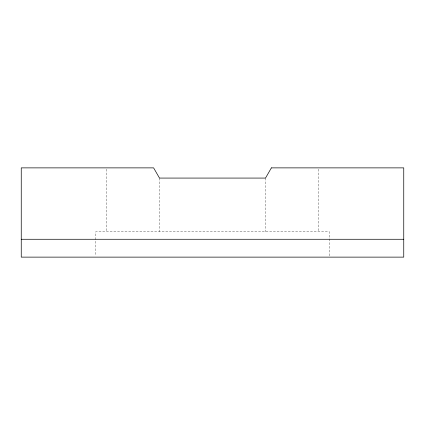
<?xml version="1.0" encoding="UTF-8"?>
<svg xmlns="http://www.w3.org/2000/svg" width="425" height="425" viewBox="0 0 425 425"><rect width="100%" height="100%" fill="white"/><g stroke="black" fill="none" stroke-linecap="round" stroke-linejoin="round"><path stroke-width="0.32" stroke-dasharray="2.12 1.59" d="M329.163 255.818L329.163 231.625L95.838 231.625L95.838 255.818M318.5 169.187L318.5 231.625M265.503 178.075L265.503 231.625M159.497 178.075L159.497 231.625M106.5 169.187L106.5 231.625"/><path stroke-width="0.64" d="M21.25 239.275L403.75 239.275M271.389 167.875L265.503 178.075L159.497 178.075L153.611 167.875L21.25 167.875L21.25 257.125L403.75 257.125L403.75 167.875L271.389 167.875"/></g></svg>
